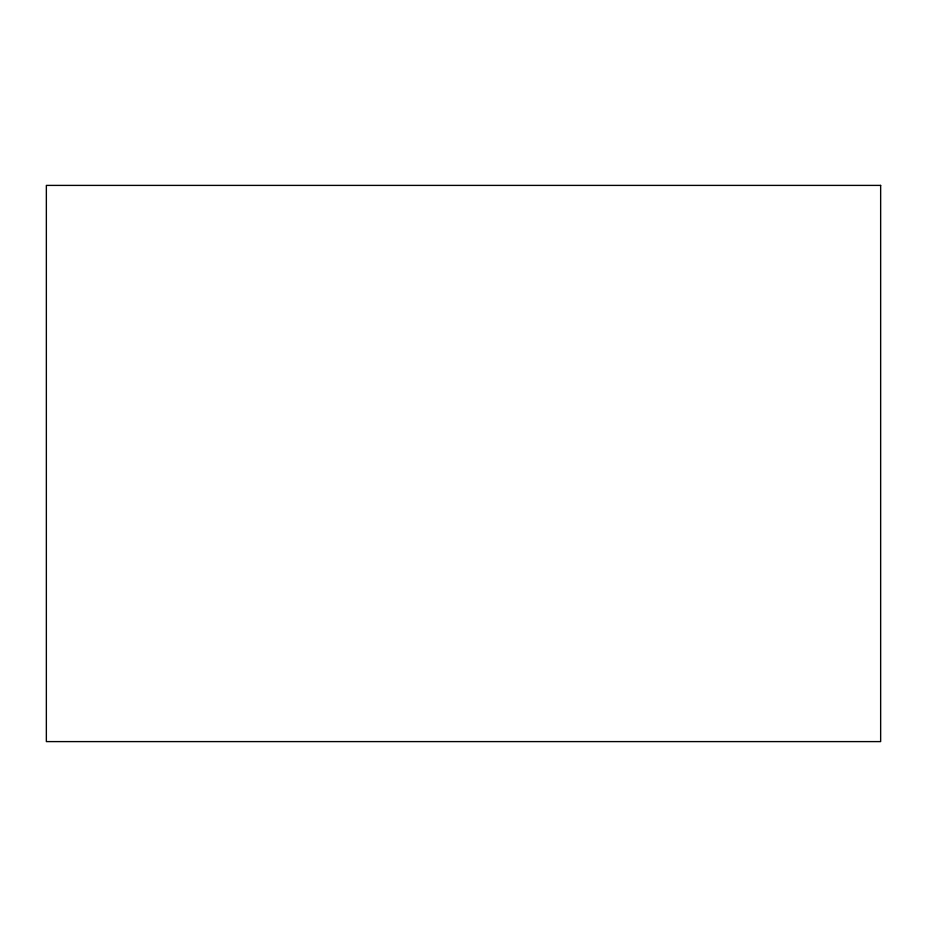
<?xml version="1.0" encoding="UTF-8"?>
<svg xmlns="http://www.w3.org/2000/svg" width="927" height="927" viewBox="0 0 927 927"><rect width="100%" height="100%" fill="white"/><g stroke="black" fill="none" stroke-linecap="round" stroke-linejoin="round"><path stroke-width="1.39" d="M880.65 185.4L46.35 185.4L46.35 741.6L880.65 741.6L880.65 185.4"/></g></svg>
